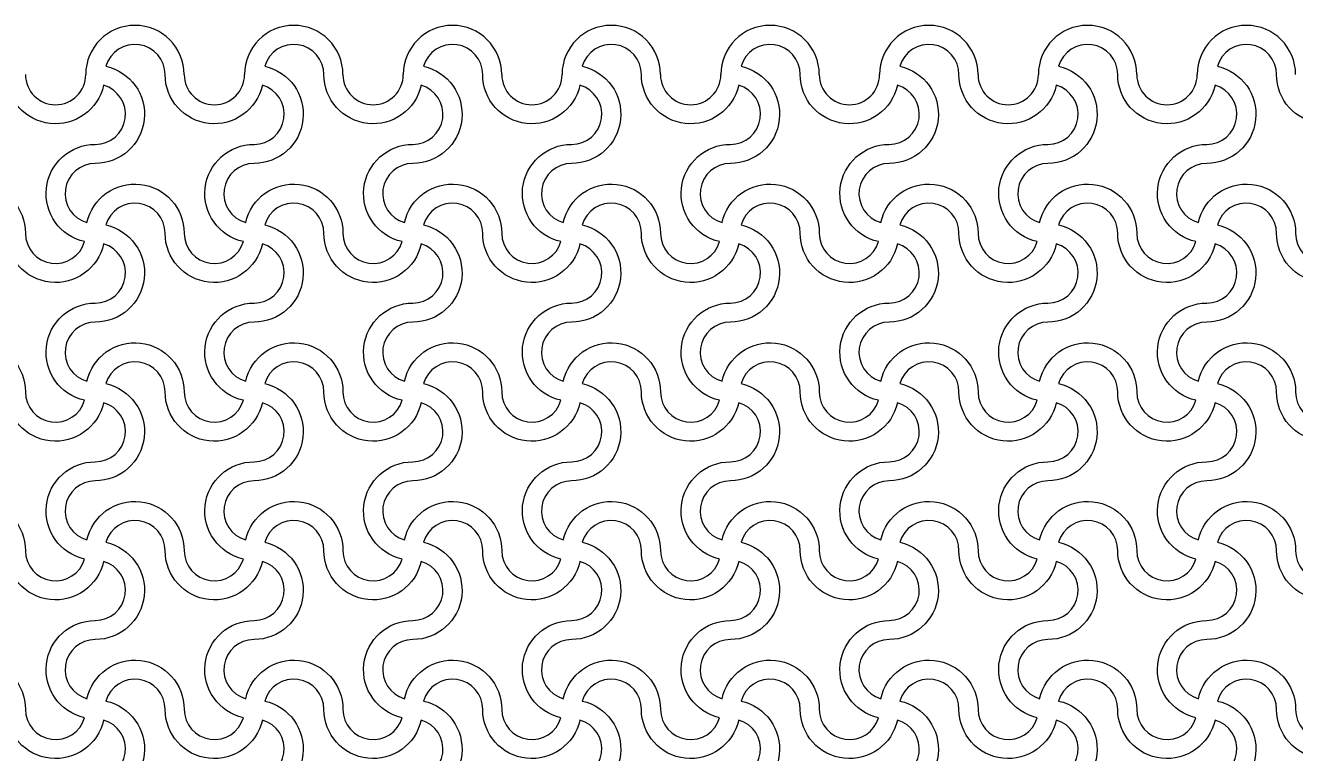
# Model space of a CAD drawing. Header units: millimetres. Extents: x 24 to 345, y 12 to 201.
# Drawn here: x 267.333 to 270.533, y 122.968 to 124.804 of the extents above; entities that cross this region are included whole.
import ezdxf

# ---------------------------------------------------------------- set-up
doc = ezdxf.new("R2010")
doc.units = ezdxf.units.MM
doc.header["$MEASUREMENT"] = 0
doc.layers.add('5th metal (rf+ground)', color=240, linetype='Continuous')

msp = doc.modelspace()

# ---------------------------------------------------------------- linework, layer by layer
at = {"layer": '5th metal (rf+ground)'}
for points in [[(267.52956, 124.65285, -0.8959788), (267.28453, 124.67982, 0.8687853), (267.1355, 124.70085, -0.8959788), (267.10853, 124.45582, 0.8687853), (267.0875, 124.30679, -0.8959788), (267.33253, 124.27982, 0.8687853), (267.48156, 124.25879, -0.8959788), (267.50853, 124.50382, 0.8687853)], [(267.52956, 124.65285, -0.8959788), (267.28453, 124.67982, 0.8687853), (267.1355, 124.70085, -0.8959788), (267.10853, 124.45582, 0.8687853), (267.0875, 124.30679, -0.8959788), (267.33253, 124.27982, 0.8687853), (267.48156, 124.25879, -0.8959788), (267.50853, 124.50382, 0.8687853)], [(267.52956, 124.65285, -0.8959788), (267.28453, 124.67982, 0.8687853), (267.1355, 124.70085, -0.8959788), (267.10853, 124.45582, 0.8687853), (267.0875, 124.30679, -0.8959788), (267.33253, 124.27982, 0.8687853), (267.48156, 124.25879, -0.8959788), (267.50853, 124.50382, 0.8687853)], [(267.52956, 124.65285, -0.8959788), (267.28453, 124.67982, 0.8687853), (267.1355, 124.70085, -0.8959788), (267.10853, 124.45582, 0.8687853), (267.0875, 124.30679, -0.8959788), (267.33253, 124.27982, 0.8687853), (267.48156, 124.25879, -0.8959788), (267.50853, 124.50382, 0.8687853)], [(267.92956, 124.65285, -0.8959788), (267.68453, 124.67982, 0.8687853), (267.5355, 124.70085, -0.8959788), (267.50853, 124.45582, 0.8687853), (267.4875, 124.30679, -0.8959788), (267.73253, 124.27982, 0.8687853), (267.88156, 124.25879, -0.8959788), (267.90853, 124.50382, 0.8687853)], [(267.92956, 124.65285, -0.8959788), (267.68453, 124.67982, 0.8687853), (267.5355, 124.70085, -0.8959788), (267.50853, 124.45582, 0.8687853), (267.4875, 124.30679, -0.8959788), (267.73253, 124.27982, 0.8687853), (267.88156, 124.25879, -0.8959788), (267.90853, 124.50382, 0.8687853)], [(267.92956, 124.65285, -0.8959788), (267.68453, 124.67982, 0.8687853), (267.5355, 124.70085, -0.8959788), (267.50853, 124.45582, 0.8687853), (267.4875, 124.30679, -0.8959788), (267.73253, 124.27982, 0.8687853), (267.88156, 124.25879, -0.8959788), (267.90853, 124.50382, 0.8687853)], [(267.92956, 124.65285, -0.8959788), (267.68453, 124.67982, 0.8687853), (267.5355, 124.70085, -0.8959788), (267.50853, 124.45582, 0.8687853), (267.4875, 124.30679, -0.8959788), (267.73253, 124.27982, 0.8687853), (267.88156, 124.25879, -0.8959788), (267.90853, 124.50382, 0.8687853)], [(268.32956, 124.65285, -0.8959788), (268.08453, 124.67982, 0.8687853), (267.9355, 124.70085, -0.8959788), (267.90853, 124.45582, 0.8687853), (267.8875, 124.30679, -0.8959788), (268.13253, 124.27982, 0.8687853), (268.28156, 124.25879, -0.8959788), (268.30853, 124.50382, 0.8687853)], [(268.32956, 124.65285, -0.8959788), (268.08453, 124.67982, 0.8687853), (267.9355, 124.70085, -0.8959788), (267.90853, 124.45582, 0.8687853), (267.8875, 124.30679, -0.8959788), (268.13253, 124.27982, 0.8687853), (268.28156, 124.25879, -0.8959788), (268.30853, 124.50382, 0.8687853)], [(268.32956, 124.65285, -0.8959788), (268.08453, 124.67982, 0.8687853), (267.9355, 124.70085, -0.8959788), (267.90853, 124.45582, 0.8687853), (267.8875, 124.30679, -0.8959788), (268.13253, 124.27982, 0.8687853), (268.28156, 124.25879, -0.8959788), (268.30853, 124.50382, 0.8687853)], [(268.32956, 124.65285, -0.8959788), (268.08453, 124.67982, 0.8687853), (267.9355, 124.70085, -0.8959788), (267.90853, 124.45582, 0.8687853), (267.8875, 124.30679, -0.8959788), (268.13253, 124.27982, 0.8687853), (268.28156, 124.25879, -0.8959788), (268.30853, 124.50382, 0.8687853)], [(268.72956, 124.65285, -0.8959788), (268.48453, 124.67982, 0.8687853), (268.3355, 124.70085, -0.8959788), (268.30853, 124.45582, 0.8687853), (268.2875, 124.30679, -0.8959788), (268.53253, 124.27982, 0.8687853), (268.68156, 124.25879, -0.8959788), (268.70853, 124.50382, 0.8687853)], [(268.72956, 124.65285, -0.8959788), (268.48453, 124.67982, 0.8687853), (268.3355, 124.70085, -0.8959788), (268.30853, 124.45582, 0.8687853), (268.2875, 124.30679, -0.8959788), (268.53253, 124.27982, 0.8687853), (268.68156, 124.25879, -0.8959788), (268.70853, 124.50382, 0.8687853)], [(268.72956, 124.65285, -0.8959788), (268.48453, 124.67982, 0.8687853), (268.3355, 124.70085, -0.8959788), (268.30853, 124.45582, 0.8687853), (268.2875, 124.30679, -0.8959788), (268.53253, 124.27982, 0.8687853), (268.68156, 124.25879, -0.8959788), (268.70853, 124.50382, 0.8687853)], [(268.72956, 124.65285, -0.8959788), (268.48453, 124.67982, 0.8687853), (268.3355, 124.70085, -0.8959788), (268.30853, 124.45582, 0.8687853), (268.2875, 124.30679, -0.8959788), (268.53253, 124.27982, 0.8687853), (268.68156, 124.25879, -0.8959788), (268.70853, 124.50382, 0.8687853)], [(269.12956, 124.65285, -0.8959788), (268.88453, 124.67982, 0.8687853), (268.7355, 124.70085, -0.8959788), (268.70853, 124.45582, 0.8687853), (268.6875, 124.30679, -0.8959788), (268.93253, 124.27982, 0.8687853), (269.08156, 124.25879, -0.8959788), (269.10853, 124.50382, 0.8687853)], [(269.12956, 124.65285, -0.8959788), (268.88453, 124.67982, 0.8687853), (268.7355, 124.70085, -0.8959788), (268.70853, 124.45582, 0.8687853), (268.6875, 124.30679, -0.8959788), (268.93253, 124.27982, 0.8687853), (269.08156, 124.25879, -0.8959788), (269.10853, 124.50382, 0.8687853)], [(269.12956, 124.65285, -0.8959788), (268.88453, 124.67982, 0.8687853), (268.7355, 124.70085, -0.8959788), (268.70853, 124.45582, 0.8687853), (268.6875, 124.30679, -0.8959788), (268.93253, 124.27982, 0.8687853), (269.08156, 124.25879, -0.8959788), (269.10853, 124.50382, 0.8687853)], [(269.12956, 124.65285, -0.8959788), (268.88453, 124.67982, 0.8687853), (268.7355, 124.70085, -0.8959788), (268.70853, 124.45582, 0.8687853), (268.6875, 124.30679, -0.8959788), (268.93253, 124.27982, 0.8687853), (269.08156, 124.25879, -0.8959788), (269.10853, 124.50382, 0.8687853)], [(269.52956, 124.65285, -0.8959788), (269.28453, 124.67982, 0.8687853), (269.1355, 124.70085, -0.8959788), (269.10853, 124.45582, 0.8687853), (269.0875, 124.30679, -0.8959788), (269.33253, 124.27982, 0.8687853), (269.48156, 124.25879, -0.8959788), (269.50853, 124.50382, 0.8687853)], [(269.52956, 124.65285, -0.8959788), (269.28453, 124.67982, 0.8687853), (269.1355, 124.70085, -0.8959788), (269.10853, 124.45582, 0.8687853), (269.0875, 124.30679, -0.8959788), (269.33253, 124.27982, 0.8687853), (269.48156, 124.25879, -0.8959788), (269.50853, 124.50382, 0.8687853)], [(269.52956, 124.65285, -0.8959788), (269.28453, 124.67982, 0.8687853), (269.1355, 124.70085, -0.8959788), (269.10853, 124.45582, 0.8687853), (269.0875, 124.30679, -0.8959788), (269.33253, 124.27982, 0.8687853), (269.48156, 124.25879, -0.8959788), (269.50853, 124.50382, 0.8687853)], [(269.52956, 124.65285, -0.8959788), (269.28453, 124.67982, 0.8687853), (269.1355, 124.70085, -0.8959788), (269.10853, 124.45582, 0.8687853), (269.0875, 124.30679, -0.8959788), (269.33253, 124.27982, 0.8687853), (269.48156, 124.25879, -0.8959788), (269.50853, 124.50382, 0.8687853)], [(269.92956, 124.65285, -0.8959788), (269.68453, 124.67982, 0.8687853), (269.5355, 124.70085, -0.8959788), (269.50853, 124.45582, 0.8687853), (269.4875, 124.30679, -0.8959788), (269.73253, 124.27982, 0.8687853), (269.88156, 124.25879, -0.8959788), (269.90853, 124.50382, 0.8687853)], [(269.92956, 124.65285, -0.8959788), (269.68453, 124.67982, 0.8687853), (269.5355, 124.70085, -0.8959788), (269.50853, 124.45582, 0.8687853), (269.4875, 124.30679, -0.8959788), (269.73253, 124.27982, 0.8687853), (269.88156, 124.25879, -0.8959788), (269.90853, 124.50382, 0.8687853)], [(269.92956, 124.65285, -0.8959788), (269.68453, 124.67982, 0.8687853), (269.5355, 124.70085, -0.8959788), (269.50853, 124.45582, 0.8687853), (269.4875, 124.30679, -0.8959788), (269.73253, 124.27982, 0.8687853), (269.88156, 124.25879, -0.8959788), (269.90853, 124.50382, 0.8687853)], [(269.92956, 124.65285, -0.8959788), (269.68453, 124.67982, 0.8687853), (269.5355, 124.70085, -0.8959788), (269.50853, 124.45582, 0.8687853), (269.4875, 124.30679, -0.8959788), (269.73253, 124.27982, 0.8687853), (269.88156, 124.25879, -0.8959788), (269.90853, 124.50382, 0.8687853)], [(270.32956, 124.65285, -0.8959788), (270.08453, 124.67982, 0.8687853), (269.9355, 124.70085, -0.8959788), (269.90853, 124.45582, 0.8687853), (269.8875, 124.30679, -0.8959788), (270.13253, 124.27982, 0.8687853), (270.28156, 124.25879, -0.8959788), (270.30853, 124.50382, 0.8687853)], [(270.32956, 124.65285, -0.8959788), (270.08453, 124.67982, 0.8687853), (269.9355, 124.70085, -0.8959788), (269.90853, 124.45582, 0.8687853), (269.8875, 124.30679, -0.8959788), (270.13253, 124.27982, 0.8687853), (270.28156, 124.25879, -0.8959788), (270.30853, 124.50382, 0.8687853)], [(270.32956, 124.65285, -0.8959788), (270.08453, 124.67982, 0.8687853), (269.9355, 124.70085, -0.8959788), (269.90853, 124.45582, 0.8687853), (269.8875, 124.30679, -0.8959788), (270.13253, 124.27982, 0.8687853), (270.28156, 124.25879, -0.8959788), (270.30853, 124.50382, 0.8687853)], [(270.32956, 124.65285, -0.8959788), (270.08453, 124.67982, 0.8687853), (269.9355, 124.70085, -0.8959788), (269.90853, 124.45582, 0.8687853), (269.8875, 124.30679, -0.8959788), (270.13253, 124.27982, 0.8687853), (270.28156, 124.25879, -0.8959788), (270.30853, 124.50382, 0.8687853)], [(270.72956, 124.65285, -0.8959788), (270.48453, 124.67982, 0.8687853), (270.3355, 124.70085, -0.8959788), (270.30853, 124.45582, 0.8687853), (270.2875, 124.30679, -0.8959788), (270.53253, 124.27982, 0.8687853), (270.68156, 124.25879, -0.8959788), (270.70853, 124.50382, 0.8687853)], [(270.72956, 124.65285, -0.8959788), (270.48453, 124.67982, 0.8687853), (270.3355, 124.70085, -0.8959788), (270.30853, 124.45582, 0.8687853), (270.2875, 124.30679, -0.8959788), (270.53253, 124.27982, 0.8687853), (270.68156, 124.25879, -0.8959788), (270.70853, 124.50382, 0.8687853)], [(270.72956, 124.65285, -0.8959788), (270.48453, 124.67982, 0.8687853), (270.3355, 124.70085, -0.8959788), (270.30853, 124.45582, 0.8687853), (270.2875, 124.30679, -0.8959788), (270.53253, 124.27982, 0.8687853), (270.68156, 124.25879, -0.8959788), (270.70853, 124.50382, 0.8687853)], [(270.72956, 124.65285, -0.8959788), (270.48453, 124.67982, 0.8687853), (270.3355, 124.70085, -0.8959788), (270.30853, 124.45582, 0.8687853), (270.2875, 124.30679, -0.8959788), (270.53253, 124.27982, 0.8687853), (270.68156, 124.25879, -0.8959788), (270.70853, 124.50382, 0.8687853)], [(267.52956, 124.25285, -0.8959788), (267.28453, 124.27982, 0.8687853), (267.1355, 124.30085, -0.8959788), (267.10853, 124.05582, 0.8687853), (267.0875, 123.90679, -0.8959788), (267.33253, 123.87982, 0.8687853), (267.48156, 123.85879, -0.8959788), (267.50853, 124.10382, 0.8687853)], [(267.52956, 124.25285, -0.8959788), (267.28453, 124.27982, 0.8687853), (267.1355, 124.30085, -0.8959788), (267.10853, 124.05582, 0.8687853), (267.0875, 123.90679, -0.8959788), (267.33253, 123.87982, 0.8687853), (267.48156, 123.85879, -0.8959788), (267.50853, 124.10382, 0.8687853)], [(267.52956, 124.25285, -0.8959788), (267.28453, 124.27982, 0.8687853), (267.1355, 124.30085, -0.8959788), (267.10853, 124.05582, 0.8687853), (267.0875, 123.90679, -0.8959788), (267.33253, 123.87982, 0.8687853), (267.48156, 123.85879, -0.8959788), (267.50853, 124.10382, 0.8687853)], [(267.52956, 124.25285, -0.8959788), (267.28453, 124.27982, 0.8687853), (267.1355, 124.30085, -0.8959788), (267.10853, 124.05582, 0.8687853), (267.0875, 123.90679, -0.8959788), (267.33253, 123.87982, 0.8687853), (267.48156, 123.85879, -0.8959788), (267.50853, 124.10382, 0.8687853)], [(267.92956, 124.25285, -0.8959788), (267.68453, 124.27982, 0.8687853), (267.5355, 124.30085, -0.8959788), (267.50853, 124.05582, 0.8687853), (267.4875, 123.90679, -0.8959788), (267.73253, 123.87982, 0.8687853), (267.88156, 123.85879, -0.8959788), (267.90853, 124.10382, 0.8687853)], [(267.92956, 124.25285, -0.8959788), (267.68453, 124.27982, 0.8687853), (267.5355, 124.30085, -0.8959788), (267.50853, 124.05582, 0.8687853), (267.4875, 123.90679, -0.8959788), (267.73253, 123.87982, 0.8687853), (267.88156, 123.85879, -0.8959788), (267.90853, 124.10382, 0.8687853)], [(267.92956, 124.25285, -0.8959788), (267.68453, 124.27982, 0.8687853), (267.5355, 124.30085, -0.8959788), (267.50853, 124.05582, 0.8687853), (267.4875, 123.90679, -0.8959788), (267.73253, 123.87982, 0.8687853), (267.88156, 123.85879, -0.8959788), (267.90853, 124.10382, 0.8687853)], [(267.92956, 124.25285, -0.8959788), (267.68453, 124.27982, 0.8687853), (267.5355, 124.30085, -0.8959788), (267.50853, 124.05582, 0.8687853), (267.4875, 123.90679, -0.8959788), (267.73253, 123.87982, 0.8687853), (267.88156, 123.85879, -0.8959788), (267.90853, 124.10382, 0.8687853)], [(268.32956, 124.25285, -0.8959788), (268.08453, 124.27982, 0.8687853), (267.9355, 124.30085, -0.8959788), (267.90853, 124.05582, 0.8687853), (267.8875, 123.90679, -0.8959788), (268.13253, 123.87982, 0.8687853), (268.28156, 123.85879, -0.8959788), (268.30853, 124.10382, 0.8687853)], [(268.32956, 124.25285, -0.8959788), (268.08453, 124.27982, 0.8687853), (267.9355, 124.30085, -0.8959788), (267.90853, 124.05582, 0.8687853), (267.8875, 123.90679, -0.8959788), (268.13253, 123.87982, 0.8687853), (268.28156, 123.85879, -0.8959788), (268.30853, 124.10382, 0.8687853)], [(268.32956, 124.25285, -0.8959788), (268.08453, 124.27982, 0.8687853), (267.9355, 124.30085, -0.8959788), (267.90853, 124.05582, 0.8687853), (267.8875, 123.90679, -0.8959788), (268.13253, 123.87982, 0.8687853), (268.28156, 123.85879, -0.8959788), (268.30853, 124.10382, 0.8687853)], [(268.32956, 124.25285, -0.8959788), (268.08453, 124.27982, 0.8687853), (267.9355, 124.30085, -0.8959788), (267.90853, 124.05582, 0.8687853), (267.8875, 123.90679, -0.8959788), (268.13253, 123.87982, 0.8687853), (268.28156, 123.85879, -0.8959788), (268.30853, 124.10382, 0.8687853)], [(268.72956, 124.25285, -0.8959788), (268.48453, 124.27982, 0.8687853), (268.3355, 124.30085, -0.8959788), (268.30853, 124.05582, 0.8687853), (268.2875, 123.90679, -0.8959788), (268.53253, 123.87982, 0.8687853), (268.68156, 123.85879, -0.8959788), (268.70853, 124.10382, 0.8687853)], [(268.72956, 124.25285, -0.8959788), (268.48453, 124.27982, 0.8687853), (268.3355, 124.30085, -0.8959788), (268.30853, 124.05582, 0.8687853), (268.2875, 123.90679, -0.8959788), (268.53253, 123.87982, 0.8687853), (268.68156, 123.85879, -0.8959788), (268.70853, 124.10382, 0.8687853)], [(268.72956, 124.25285, -0.8959788), (268.48453, 124.27982, 0.8687853), (268.3355, 124.30085, -0.8959788), (268.30853, 124.05582, 0.8687853), (268.2875, 123.90679, -0.8959788), (268.53253, 123.87982, 0.8687853), (268.68156, 123.85879, -0.8959788), (268.70853, 124.10382, 0.8687853)], [(268.72956, 124.25285, -0.8959788), (268.48453, 124.27982, 0.8687853), (268.3355, 124.30085, -0.8959788), (268.30853, 124.05582, 0.8687853), (268.2875, 123.90679, -0.8959788), (268.53253, 123.87982, 0.8687853), (268.68156, 123.85879, -0.8959788), (268.70853, 124.10382, 0.8687853)], [(269.12956, 124.25285, -0.8959788), (268.88453, 124.27982, 0.8687853), (268.7355, 124.30085, -0.8959788), (268.70853, 124.05582, 0.8687853), (268.6875, 123.90679, -0.8959788), (268.93253, 123.87982, 0.8687853), (269.08156, 123.85879, -0.8959788), (269.10853, 124.10382, 0.8687853)], [(269.12956, 124.25285, -0.8959788), (268.88453, 124.27982, 0.8687853), (268.7355, 124.30085, -0.8959788), (268.70853, 124.05582, 0.8687853), (268.6875, 123.90679, -0.8959788), (268.93253, 123.87982, 0.8687853), (269.08156, 123.85879, -0.8959788), (269.10853, 124.10382, 0.8687853)], [(269.12956, 124.25285, -0.8959788), (268.88453, 124.27982, 0.8687853), (268.7355, 124.30085, -0.8959788), (268.70853, 124.05582, 0.8687853), (268.6875, 123.90679, -0.8959788), (268.93253, 123.87982, 0.8687853), (269.08156, 123.85879, -0.8959788), (269.10853, 124.10382, 0.8687853)], [(269.12956, 124.25285, -0.8959788), (268.88453, 124.27982, 0.8687853), (268.7355, 124.30085, -0.8959788), (268.70853, 124.05582, 0.8687853), (268.6875, 123.90679, -0.8959788), (268.93253, 123.87982, 0.8687853), (269.08156, 123.85879, -0.8959788), (269.10853, 124.10382, 0.8687853)], [(269.52956, 124.25285, -0.8959788), (269.28453, 124.27982, 0.8687853), (269.1355, 124.30085, -0.8959788), (269.10853, 124.05582, 0.8687853), (269.0875, 123.90679, -0.8959788), (269.33253, 123.87982, 0.8687853), (269.48156, 123.85879, -0.8959788), (269.50853, 124.10382, 0.8687853)], [(269.52956, 124.25285, -0.8959788), (269.28453, 124.27982, 0.8687853), (269.1355, 124.30085, -0.8959788), (269.10853, 124.05582, 0.8687853), (269.0875, 123.90679, -0.8959788), (269.33253, 123.87982, 0.8687853), (269.48156, 123.85879, -0.8959788), (269.50853, 124.10382, 0.8687853)], [(269.52956, 124.25285, -0.8959788), (269.28453, 124.27982, 0.8687853), (269.1355, 124.30085, -0.8959788), (269.10853, 124.05582, 0.8687853), (269.0875, 123.90679, -0.8959788), (269.33253, 123.87982, 0.8687853), (269.48156, 123.85879, -0.8959788), (269.50853, 124.10382, 0.8687853)], [(269.52956, 124.25285, -0.8959788), (269.28453, 124.27982, 0.8687853), (269.1355, 124.30085, -0.8959788), (269.10853, 124.05582, 0.8687853), (269.0875, 123.90679, -0.8959788), (269.33253, 123.87982, 0.8687853), (269.48156, 123.85879, -0.8959788), (269.50853, 124.10382, 0.8687853)], [(269.92956, 124.25285, -0.8959788), (269.68453, 124.27982, 0.8687853), (269.5355, 124.30085, -0.8959788), (269.50853, 124.05582, 0.8687853), (269.4875, 123.90679, -0.8959788), (269.73253, 123.87982, 0.8687853), (269.88156, 123.85879, -0.8959788), (269.90853, 124.10382, 0.8687853)], [(269.92956, 124.25285, -0.8959788), (269.68453, 124.27982, 0.8687853), (269.5355, 124.30085, -0.8959788), (269.50853, 124.05582, 0.8687853), (269.4875, 123.90679, -0.8959788), (269.73253, 123.87982, 0.8687853), (269.88156, 123.85879, -0.8959788), (269.90853, 124.10382, 0.8687853)], [(269.92956, 124.25285, -0.8959788), (269.68453, 124.27982, 0.8687853), (269.5355, 124.30085, -0.8959788), (269.50853, 124.05582, 0.8687853), (269.4875, 123.90679, -0.8959788), (269.73253, 123.87982, 0.8687853), (269.88156, 123.85879, -0.8959788), (269.90853, 124.10382, 0.8687853)], [(269.92956, 124.25285, -0.8959788), (269.68453, 124.27982, 0.8687853), (269.5355, 124.30085, -0.8959788), (269.50853, 124.05582, 0.8687853), (269.4875, 123.90679, -0.8959788), (269.73253, 123.87982, 0.8687853), (269.88156, 123.85879, -0.8959788), (269.90853, 124.10382, 0.8687853)], [(270.32956, 124.25285, -0.8959788), (270.08453, 124.27982, 0.8687853), (269.9355, 124.30085, -0.8959788), (269.90853, 124.05582, 0.8687853), (269.8875, 123.90679, -0.8959788), (270.13253, 123.87982, 0.8687853), (270.28156, 123.85879, -0.8959788), (270.30853, 124.10382, 0.8687853)], [(270.32956, 124.25285, -0.8959788), (270.08453, 124.27982, 0.8687853), (269.9355, 124.30085, -0.8959788), (269.90853, 124.05582, 0.8687853), (269.8875, 123.90679, -0.8959788), (270.13253, 123.87982, 0.8687853), (270.28156, 123.85879, -0.8959788), (270.30853, 124.10382, 0.8687853)], [(270.32956, 124.25285, -0.8959788), (270.08453, 124.27982, 0.8687853), (269.9355, 124.30085, -0.8959788), (269.90853, 124.05582, 0.8687853), (269.8875, 123.90679, -0.8959788), (270.13253, 123.87982, 0.8687853), (270.28156, 123.85879, -0.8959788), (270.30853, 124.10382, 0.8687853)], [(270.32956, 124.25285, -0.8959788), (270.08453, 124.27982, 0.8687853), (269.9355, 124.30085, -0.8959788), (269.90853, 124.05582, 0.8687853), (269.8875, 123.90679, -0.8959788), (270.13253, 123.87982, 0.8687853), (270.28156, 123.85879, -0.8959788), (270.30853, 124.10382, 0.8687853)], [(270.72956, 124.25285, -0.8959788), (270.48453, 124.27982, 0.8687853), (270.3355, 124.30085, -0.8959788), (270.30853, 124.05582, 0.8687853), (270.2875, 123.90679, -0.8959788), (270.53253, 123.87982, 0.8687853), (270.68156, 123.85879, -0.8959788), (270.70853, 124.10382, 0.8687853)], [(270.72956, 124.25285, -0.8959788), (270.48453, 124.27982, 0.8687853), (270.3355, 124.30085, -0.8959788), (270.30853, 124.05582, 0.8687853), (270.2875, 123.90679, -0.8959788), (270.53253, 123.87982, 0.8687853), (270.68156, 123.85879, -0.8959788), (270.70853, 124.10382, 0.8687853)], [(270.72956, 124.25285, -0.8959788), (270.48453, 124.27982, 0.8687853), (270.3355, 124.30085, -0.8959788), (270.30853, 124.05582, 0.8687853), (270.2875, 123.90679, -0.8959788), (270.53253, 123.87982, 0.8687853), (270.68156, 123.85879, -0.8959788), (270.70853, 124.10382, 0.8687853)], [(270.72956, 124.25285, -0.8959788), (270.48453, 124.27982, 0.8687853), (270.3355, 124.30085, -0.8959788), (270.30853, 124.05582, 0.8687853), (270.2875, 123.90679, -0.8959788), (270.53253, 123.87982, 0.8687853), (270.68156, 123.85879, -0.8959788), (270.70853, 124.10382, 0.8687853)], [(267.52956, 123.85285, -0.8959788), (267.28453, 123.87982, 0.8687853), (267.1355, 123.90085, -0.8959788), (267.10853, 123.65582, 0.8687853), (267.0875, 123.50679, -0.8959788), (267.33253, 123.47982, 0.8687853), (267.48156, 123.45879, -0.8959788), (267.50853, 123.70382, 0.8687853)], [(267.52956, 123.85285, -0.8959788), (267.28453, 123.87982, 0.8687853), (267.1355, 123.90085, -0.8959788), (267.10853, 123.65582, 0.8687853), (267.0875, 123.50679, -0.8959788), (267.33253, 123.47982, 0.8687853), (267.48156, 123.45879, -0.8959788), (267.50853, 123.70382, 0.8687853)], [(267.52956, 123.85285, -0.8959788), (267.28453, 123.87982, 0.8687853), (267.1355, 123.90085, -0.8959788), (267.10853, 123.65582, 0.8687853), (267.0875, 123.50679, -0.8959788), (267.33253, 123.47982, 0.8687853), (267.48156, 123.45879, -0.8959788), (267.50853, 123.70382, 0.8687853)], [(267.52956, 123.85285, -0.8959788), (267.28453, 123.87982, 0.8687853), (267.1355, 123.90085, -0.8959788), (267.10853, 123.65582, 0.8687853), (267.0875, 123.50679, -0.8959788), (267.33253, 123.47982, 0.8687853), (267.48156, 123.45879, -0.8959788), (267.50853, 123.70382, 0.8687853)], [(267.92956, 123.85285, -0.8959788), (267.68453, 123.87982, 0.8687853), (267.5355, 123.90085, -0.8959788), (267.50853, 123.65582, 0.8687853), (267.4875, 123.50679, -0.8959788), (267.73253, 123.47982, 0.8687853), (267.88156, 123.45879, -0.8959788), (267.90853, 123.70382, 0.8687853)], [(267.92956, 123.85285, -0.8959788), (267.68453, 123.87982, 0.8687853), (267.5355, 123.90085, -0.8959788), (267.50853, 123.65582, 0.8687853), (267.4875, 123.50679, -0.8959788), (267.73253, 123.47982, 0.8687853), (267.88156, 123.45879, -0.8959788), (267.90853, 123.70382, 0.8687853)], [(267.92956, 123.85285, -0.8959788), (267.68453, 123.87982, 0.8687853), (267.5355, 123.90085, -0.8959788), (267.50853, 123.65582, 0.8687853), (267.4875, 123.50679, -0.8959788), (267.73253, 123.47982, 0.8687853), (267.88156, 123.45879, -0.8959788), (267.90853, 123.70382, 0.8687853)], [(267.92956, 123.85285, -0.8959788), (267.68453, 123.87982, 0.8687853), (267.5355, 123.90085, -0.8959788), (267.50853, 123.65582, 0.8687853), (267.4875, 123.50679, -0.8959788), (267.73253, 123.47982, 0.8687853), (267.88156, 123.45879, -0.8959788), (267.90853, 123.70382, 0.8687853)], [(268.32956, 123.85285, -0.8959788), (268.08453, 123.87982, 0.8687853), (267.9355, 123.90085, -0.8959788), (267.90853, 123.65582, 0.8687853), (267.8875, 123.50679, -0.8959788), (268.13253, 123.47982, 0.8687853), (268.28156, 123.45879, -0.8959788), (268.30853, 123.70382, 0.8687853)], [(268.32956, 123.85285, -0.8959788), (268.08453, 123.87982, 0.8687853), (267.9355, 123.90085, -0.8959788), (267.90853, 123.65582, 0.8687853), (267.8875, 123.50679, -0.8959788), (268.13253, 123.47982, 0.8687853), (268.28156, 123.45879, -0.8959788), (268.30853, 123.70382, 0.8687853)], [(268.32956, 123.85285, -0.8959788), (268.08453, 123.87982, 0.8687853), (267.9355, 123.90085, -0.8959788), (267.90853, 123.65582, 0.8687853), (267.8875, 123.50679, -0.8959788), (268.13253, 123.47982, 0.8687853), (268.28156, 123.45879, -0.8959788), (268.30853, 123.70382, 0.8687853)], [(268.32956, 123.85285, -0.8959788), (268.08453, 123.87982, 0.8687853), (267.9355, 123.90085, -0.8959788), (267.90853, 123.65582, 0.8687853), (267.8875, 123.50679, -0.8959788), (268.13253, 123.47982, 0.8687853), (268.28156, 123.45879, -0.8959788), (268.30853, 123.70382, 0.8687853)], [(268.72956, 123.85285, -0.8959788), (268.48453, 123.87982, 0.8687853), (268.3355, 123.90085, -0.8959788), (268.30853, 123.65582, 0.8687853), (268.2875, 123.50679, -0.8959788), (268.53253, 123.47982, 0.8687853), (268.68156, 123.45879, -0.8959788), (268.70853, 123.70382, 0.8687853)], [(268.72956, 123.85285, -0.8959788), (268.48453, 123.87982, 0.8687853), (268.3355, 123.90085, -0.8959788), (268.30853, 123.65582, 0.8687853), (268.2875, 123.50679, -0.8959788), (268.53253, 123.47982, 0.8687853), (268.68156, 123.45879, -0.8959788), (268.70853, 123.70382, 0.8687853)], [(268.72956, 123.85285, -0.8959788), (268.48453, 123.87982, 0.8687853), (268.3355, 123.90085, -0.8959788), (268.30853, 123.65582, 0.8687853), (268.2875, 123.50679, -0.8959788), (268.53253, 123.47982, 0.8687853), (268.68156, 123.45879, -0.8959788), (268.70853, 123.70382, 0.8687853)], [(268.72956, 123.85285, -0.8959788), (268.48453, 123.87982, 0.8687853), (268.3355, 123.90085, -0.8959788), (268.30853, 123.65582, 0.8687853), (268.2875, 123.50679, -0.8959788), (268.53253, 123.47982, 0.8687853), (268.68156, 123.45879, -0.8959788), (268.70853, 123.70382, 0.8687853)], [(269.12956, 123.85285, -0.8959788), (268.88453, 123.87982, 0.8687853), (268.7355, 123.90085, -0.8959788), (268.70853, 123.65582, 0.8687853), (268.6875, 123.50679, -0.8959788), (268.93253, 123.47982, 0.8687853), (269.08156, 123.45879, -0.8959788), (269.10853, 123.70382, 0.8687853)], [(269.12956, 123.85285, -0.8959788), (268.88453, 123.87982, 0.8687853), (268.7355, 123.90085, -0.8959788), (268.70853, 123.65582, 0.8687853), (268.6875, 123.50679, -0.8959788), (268.93253, 123.47982, 0.8687853), (269.08156, 123.45879, -0.8959788), (269.10853, 123.70382, 0.8687853)], [(269.12956, 123.85285, -0.8959788), (268.88453, 123.87982, 0.8687853), (268.7355, 123.90085, -0.8959788), (268.70853, 123.65582, 0.8687853), (268.6875, 123.50679, -0.8959788), (268.93253, 123.47982, 0.8687853), (269.08156, 123.45879, -0.8959788), (269.10853, 123.70382, 0.8687853)], [(269.12956, 123.85285, -0.8959788), (268.88453, 123.87982, 0.8687853), (268.7355, 123.90085, -0.8959788), (268.70853, 123.65582, 0.8687853), (268.6875, 123.50679, -0.8959788), (268.93253, 123.47982, 0.8687853), (269.08156, 123.45879, -0.8959788), (269.10853, 123.70382, 0.8687853)], [(269.52956, 123.85285, -0.8959788), (269.28453, 123.87982, 0.8687853), (269.1355, 123.90085, -0.8959788), (269.10853, 123.65582, 0.8687853), (269.0875, 123.50679, -0.8959788), (269.33253, 123.47982, 0.8687853), (269.48156, 123.45879, -0.8959788), (269.50853, 123.70382, 0.8687853)], [(269.52956, 123.85285, -0.8959788), (269.28453, 123.87982, 0.8687853), (269.1355, 123.90085, -0.8959788), (269.10853, 123.65582, 0.8687853), (269.0875, 123.50679, -0.8959788), (269.33253, 123.47982, 0.8687853), (269.48156, 123.45879, -0.8959788), (269.50853, 123.70382, 0.8687853)], [(269.52956, 123.85285, -0.8959788), (269.28453, 123.87982, 0.8687853), (269.1355, 123.90085, -0.8959788), (269.10853, 123.65582, 0.8687853), (269.0875, 123.50679, -0.8959788), (269.33253, 123.47982, 0.8687853), (269.48156, 123.45879, -0.8959788), (269.50853, 123.70382, 0.8687853)], [(269.52956, 123.85285, -0.8959788), (269.28453, 123.87982, 0.8687853), (269.1355, 123.90085, -0.8959788), (269.10853, 123.65582, 0.8687853), (269.0875, 123.50679, -0.8959788), (269.33253, 123.47982, 0.8687853), (269.48156, 123.45879, -0.8959788), (269.50853, 123.70382, 0.8687853)], [(269.92956, 123.85285, -0.8959788), (269.68453, 123.87982, 0.8687853), (269.5355, 123.90085, -0.8959788), (269.50853, 123.65582, 0.8687853), (269.4875, 123.50679, -0.8959788), (269.73253, 123.47982, 0.8687853), (269.88156, 123.45879, -0.8959788), (269.90853, 123.70382, 0.8687853)], [(269.92956, 123.85285, -0.8959788), (269.68453, 123.87982, 0.8687853), (269.5355, 123.90085, -0.8959788), (269.50853, 123.65582, 0.8687853), (269.4875, 123.50679, -0.8959788), (269.73253, 123.47982, 0.8687853), (269.88156, 123.45879, -0.8959788), (269.90853, 123.70382, 0.8687853)], [(269.92956, 123.85285, -0.8959788), (269.68453, 123.87982, 0.8687853), (269.5355, 123.90085, -0.8959788), (269.50853, 123.65582, 0.8687853), (269.4875, 123.50679, -0.8959788), (269.73253, 123.47982, 0.8687853), (269.88156, 123.45879, -0.8959788), (269.90853, 123.70382, 0.8687853)], [(269.92956, 123.85285, -0.8959788), (269.68453, 123.87982, 0.8687853), (269.5355, 123.90085, -0.8959788), (269.50853, 123.65582, 0.8687853), (269.4875, 123.50679, -0.8959788), (269.73253, 123.47982, 0.8687853), (269.88156, 123.45879, -0.8959788), (269.90853, 123.70382, 0.8687853)], [(270.32956, 123.85285, -0.8959788), (270.08453, 123.87982, 0.8687853), (269.9355, 123.90085, -0.8959788), (269.90853, 123.65582, 0.8687853), (269.8875, 123.50679, -0.8959788), (270.13253, 123.47982, 0.8687853), (270.28156, 123.45879, -0.8959788), (270.30853, 123.70382, 0.8687853)], [(270.32956, 123.85285, -0.8959788), (270.08453, 123.87982, 0.8687853), (269.9355, 123.90085, -0.8959788), (269.90853, 123.65582, 0.8687853), (269.8875, 123.50679, -0.8959788), (270.13253, 123.47982, 0.8687853), (270.28156, 123.45879, -0.8959788), (270.30853, 123.70382, 0.8687853)], [(270.32956, 123.85285, -0.8959788), (270.08453, 123.87982, 0.8687853), (269.9355, 123.90085, -0.8959788), (269.90853, 123.65582, 0.8687853), (269.8875, 123.50679, -0.8959788), (270.13253, 123.47982, 0.8687853), (270.28156, 123.45879, -0.8959788), (270.30853, 123.70382, 0.8687853)], [(270.32956, 123.85285, -0.8959788), (270.08453, 123.87982, 0.8687853), (269.9355, 123.90085, -0.8959788), (269.90853, 123.65582, 0.8687853), (269.8875, 123.50679, -0.8959788), (270.13253, 123.47982, 0.8687853), (270.28156, 123.45879, -0.8959788), (270.30853, 123.70382, 0.8687853)], [(270.72956, 123.85285, -0.8959788), (270.48453, 123.87982, 0.8687853), (270.3355, 123.90085, -0.8959788), (270.30853, 123.65582, 0.8687853), (270.2875, 123.50679, -0.8959788), (270.53253, 123.47982, 0.8687853), (270.68156, 123.45879, -0.8959788), (270.70853, 123.70382, 0.8687853)], [(270.72956, 123.85285, -0.8959788), (270.48453, 123.87982, 0.8687853), (270.3355, 123.90085, -0.8959788), (270.30853, 123.65582, 0.8687853), (270.2875, 123.50679, -0.8959788), (270.53253, 123.47982, 0.8687853), (270.68156, 123.45879, -0.8959788), (270.70853, 123.70382, 0.8687853)], [(270.72956, 123.85285, -0.8959788), (270.48453, 123.87982, 0.8687853), (270.3355, 123.90085, -0.8959788), (270.30853, 123.65582, 0.8687853), (270.2875, 123.50679, -0.8959788), (270.53253, 123.47982, 0.8687853), (270.68156, 123.45879, -0.8959788), (270.70853, 123.70382, 0.8687853)], [(270.72956, 123.85285, -0.8959788), (270.48453, 123.87982, 0.8687853), (270.3355, 123.90085, -0.8959788), (270.30853, 123.65582, 0.8687853), (270.2875, 123.50679, -0.8959788), (270.53253, 123.47982, 0.8687853), (270.68156, 123.45879, -0.8959788), (270.70853, 123.70382, 0.8687853)], [(267.52956, 123.45285, -0.8959788), (267.28453, 123.47982, 0.8687853), (267.1355, 123.50085, -0.8959788), (267.10853, 123.25582, 0.8687853), (267.0875, 123.10679, -0.8959788), (267.33253, 123.07982, 0.8687853), (267.48156, 123.05879, -0.8959788), (267.50853, 123.30382, 0.8687853)], [(267.52956, 123.45285, -0.8959788), (267.28453, 123.47982, 0.8687853), (267.1355, 123.50085, -0.8959788), (267.10853, 123.25582, 0.8687853), (267.0875, 123.10679, -0.8959788), (267.33253, 123.07982, 0.8687853), (267.48156, 123.05879, -0.8959788), (267.50853, 123.30382, 0.8687853)], [(267.52956, 123.45285, -0.8959788), (267.28453, 123.47982, 0.8687853), (267.1355, 123.50085, -0.8959788), (267.10853, 123.25582, 0.8687853), (267.0875, 123.10679, -0.8959788), (267.33253, 123.07982, 0.8687853), (267.48156, 123.05879, -0.8959788), (267.50853, 123.30382, 0.8687853)], [(267.52956, 123.45285, -0.8959788), (267.28453, 123.47982, 0.8687853), (267.1355, 123.50085, -0.8959788), (267.10853, 123.25582, 0.8687853), (267.0875, 123.10679, -0.8959788), (267.33253, 123.07982, 0.8687853), (267.48156, 123.05879, -0.8959788), (267.50853, 123.30382, 0.8687853)], [(267.92956, 123.45285, -0.8959788), (267.68453, 123.47982, 0.8687853), (267.5355, 123.50085, -0.8959788), (267.50853, 123.25582, 0.8687853), (267.4875, 123.10679, -0.8959788), (267.73253, 123.07982, 0.8687853), (267.88156, 123.05879, -0.8959788), (267.90853, 123.30382, 0.8687853)], [(267.92956, 123.45285, -0.8959788), (267.68453, 123.47982, 0.8687853), (267.5355, 123.50085, -0.8959788), (267.50853, 123.25582, 0.8687853), (267.4875, 123.10679, -0.8959788), (267.73253, 123.07982, 0.8687853), (267.88156, 123.05879, -0.8959788), (267.90853, 123.30382, 0.8687853)], [(267.92956, 123.45285, -0.8959788), (267.68453, 123.47982, 0.8687853), (267.5355, 123.50085, -0.8959788), (267.50853, 123.25582, 0.8687853), (267.4875, 123.10679, -0.8959788), (267.73253, 123.07982, 0.8687853), (267.88156, 123.05879, -0.8959788), (267.90853, 123.30382, 0.8687853)], [(267.92956, 123.45285, -0.8959788), (267.68453, 123.47982, 0.8687853), (267.5355, 123.50085, -0.8959788), (267.50853, 123.25582, 0.8687853), (267.4875, 123.10679, -0.8959788), (267.73253, 123.07982, 0.8687853), (267.88156, 123.05879, -0.8959788), (267.90853, 123.30382, 0.8687853)], [(268.32956, 123.45285, -0.8959788), (268.08453, 123.47982, 0.8687853), (267.9355, 123.50085, -0.8959788), (267.90853, 123.25582, 0.8687853), (267.8875, 123.10679, -0.8959788), (268.13253, 123.07982, 0.8687853), (268.28156, 123.05879, -0.8959788), (268.30853, 123.30382, 0.8687853)], [(268.32956, 123.45285, -0.8959788), (268.08453, 123.47982, 0.8687853), (267.9355, 123.50085, -0.8959788), (267.90853, 123.25582, 0.8687853), (267.8875, 123.10679, -0.8959788), (268.13253, 123.07982, 0.8687853), (268.28156, 123.05879, -0.8959788), (268.30853, 123.30382, 0.8687853)], [(268.32956, 123.45285, -0.8959788), (268.08453, 123.47982, 0.8687853), (267.9355, 123.50085, -0.8959788), (267.90853, 123.25582, 0.8687853), (267.8875, 123.10679, -0.8959788), (268.13253, 123.07982, 0.8687853), (268.28156, 123.05879, -0.8959788), (268.30853, 123.30382, 0.8687853)], [(268.32956, 123.45285, -0.8959788), (268.08453, 123.47982, 0.8687853), (267.9355, 123.50085, -0.8959788), (267.90853, 123.25582, 0.8687853), (267.8875, 123.10679, -0.8959788), (268.13253, 123.07982, 0.8687853), (268.28156, 123.05879, -0.8959788), (268.30853, 123.30382, 0.8687853)], [(268.72956, 123.45285, -0.8959788), (268.48453, 123.47982, 0.8687853), (268.3355, 123.50085, -0.8959788), (268.30853, 123.25582, 0.8687853), (268.2875, 123.10679, -0.8959788), (268.53253, 123.07982, 0.8687853), (268.68156, 123.05879, -0.8959788), (268.70853, 123.30382, 0.8687853)], [(268.72956, 123.45285, -0.8959788), (268.48453, 123.47982, 0.8687853), (268.3355, 123.50085, -0.8959788), (268.30853, 123.25582, 0.8687853), (268.2875, 123.10679, -0.8959788), (268.53253, 123.07982, 0.8687853), (268.68156, 123.05879, -0.8959788), (268.70853, 123.30382, 0.8687853)], [(268.72956, 123.45285, -0.8959788), (268.48453, 123.47982, 0.8687853), (268.3355, 123.50085, -0.8959788), (268.30853, 123.25582, 0.8687853), (268.2875, 123.10679, -0.8959788), (268.53253, 123.07982, 0.8687853), (268.68156, 123.05879, -0.8959788), (268.70853, 123.30382, 0.8687853)], [(268.72956, 123.45285, -0.8959788), (268.48453, 123.47982, 0.8687853), (268.3355, 123.50085, -0.8959788), (268.30853, 123.25582, 0.8687853), (268.2875, 123.10679, -0.8959788), (268.53253, 123.07982, 0.8687853), (268.68156, 123.05879, -0.8959788), (268.70853, 123.30382, 0.8687853)], [(269.12956, 123.45285, -0.8959788), (268.88453, 123.47982, 0.8687853), (268.7355, 123.50085, -0.8959788), (268.70853, 123.25582, 0.8687853), (268.6875, 123.10679, -0.8959788), (268.93253, 123.07982, 0.8687853), (269.08156, 123.05879, -0.8959788), (269.10853, 123.30382, 0.8687853)], [(269.12956, 123.45285, -0.8959788), (268.88453, 123.47982, 0.8687853), (268.7355, 123.50085, -0.8959788), (268.70853, 123.25582, 0.8687853), (268.6875, 123.10679, -0.8959788), (268.93253, 123.07982, 0.8687853), (269.08156, 123.05879, -0.8959788), (269.10853, 123.30382, 0.8687853)], [(269.12956, 123.45285, -0.8959788), (268.88453, 123.47982, 0.8687853), (268.7355, 123.50085, -0.8959788), (268.70853, 123.25582, 0.8687853), (268.6875, 123.10679, -0.8959788), (268.93253, 123.07982, 0.8687853), (269.08156, 123.05879, -0.8959788), (269.10853, 123.30382, 0.8687853)], [(269.12956, 123.45285, -0.8959788), (268.88453, 123.47982, 0.8687853), (268.7355, 123.50085, -0.8959788), (268.70853, 123.25582, 0.8687853), (268.6875, 123.10679, -0.8959788), (268.93253, 123.07982, 0.8687853), (269.08156, 123.05879, -0.8959788), (269.10853, 123.30382, 0.8687853)], [(269.52956, 123.45285, -0.8959788), (269.28453, 123.47982, 0.8687853), (269.1355, 123.50085, -0.8959788), (269.10853, 123.25582, 0.8687853), (269.0875, 123.10679, -0.8959788), (269.33253, 123.07982, 0.8687853), (269.48156, 123.05879, -0.8959788), (269.50853, 123.30382, 0.8687853)], [(269.52956, 123.45285, -0.8959788), (269.28453, 123.47982, 0.8687853), (269.1355, 123.50085, -0.8959788), (269.10853, 123.25582, 0.8687853), (269.0875, 123.10679, -0.8959788), (269.33253, 123.07982, 0.8687853), (269.48156, 123.05879, -0.8959788), (269.50853, 123.30382, 0.8687853)], [(269.52956, 123.45285, -0.8959788), (269.28453, 123.47982, 0.8687853), (269.1355, 123.50085, -0.8959788), (269.10853, 123.25582, 0.8687853), (269.0875, 123.10679, -0.8959788), (269.33253, 123.07982, 0.8687853), (269.48156, 123.05879, -0.8959788), (269.50853, 123.30382, 0.8687853)], [(269.52956, 123.45285, -0.8959788), (269.28453, 123.47982, 0.8687853), (269.1355, 123.50085, -0.8959788), (269.10853, 123.25582, 0.8687853), (269.0875, 123.10679, -0.8959788), (269.33253, 123.07982, 0.8687853), (269.48156, 123.05879, -0.8959788), (269.50853, 123.30382, 0.8687853)], [(269.92956, 123.45285, -0.8959788), (269.68453, 123.47982, 0.8687853), (269.5355, 123.50085, -0.8959788), (269.50853, 123.25582, 0.8687853), (269.4875, 123.10679, -0.8959788), (269.73253, 123.07982, 0.8687853), (269.88156, 123.05879, -0.8959788), (269.90853, 123.30382, 0.8687853)], [(269.92956, 123.45285, -0.8959788), (269.68453, 123.47982, 0.8687853), (269.5355, 123.50085, -0.8959788), (269.50853, 123.25582, 0.8687853), (269.4875, 123.10679, -0.8959788), (269.73253, 123.07982, 0.8687853), (269.88156, 123.05879, -0.8959788), (269.90853, 123.30382, 0.8687853)], [(269.92956, 123.45285, -0.8959788), (269.68453, 123.47982, 0.8687853), (269.5355, 123.50085, -0.8959788), (269.50853, 123.25582, 0.8687853), (269.4875, 123.10679, -0.8959788), (269.73253, 123.07982, 0.8687853), (269.88156, 123.05879, -0.8959788), (269.90853, 123.30382, 0.8687853)], [(269.92956, 123.45285, -0.8959788), (269.68453, 123.47982, 0.8687853), (269.5355, 123.50085, -0.8959788), (269.50853, 123.25582, 0.8687853), (269.4875, 123.10679, -0.8959788), (269.73253, 123.07982, 0.8687853), (269.88156, 123.05879, -0.8959788), (269.90853, 123.30382, 0.8687853)], [(270.32956, 123.45285, -0.8959788), (270.08453, 123.47982, 0.8687853), (269.9355, 123.50085, -0.8959788), (269.90853, 123.25582, 0.8687853), (269.8875, 123.10679, -0.8959788), (270.13253, 123.07982, 0.8687853), (270.28156, 123.05879, -0.8959788), (270.30853, 123.30382, 0.8687853)], [(270.32956, 123.45285, -0.8959788), (270.08453, 123.47982, 0.8687853), (269.9355, 123.50085, -0.8959788), (269.90853, 123.25582, 0.8687853), (269.8875, 123.10679, -0.8959788), (270.13253, 123.07982, 0.8687853), (270.28156, 123.05879, -0.8959788), (270.30853, 123.30382, 0.8687853)], [(270.32956, 123.45285, -0.8959788), (270.08453, 123.47982, 0.8687853), (269.9355, 123.50085, -0.8959788), (269.90853, 123.25582, 0.8687853), (269.8875, 123.10679, -0.8959788), (270.13253, 123.07982, 0.8687853), (270.28156, 123.05879, -0.8959788), (270.30853, 123.30382, 0.8687853)], [(270.32956, 123.45285, -0.8959788), (270.08453, 123.47982, 0.8687853), (269.9355, 123.50085, -0.8959788), (269.90853, 123.25582, 0.8687853), (269.8875, 123.10679, -0.8959788), (270.13253, 123.07982, 0.8687853), (270.28156, 123.05879, -0.8959788), (270.30853, 123.30382, 0.8687853)], [(270.72956, 123.45285, -0.8959788), (270.48453, 123.47982, 0.8687853), (270.3355, 123.50085, -0.8959788), (270.30853, 123.25582, 0.8687853), (270.2875, 123.10679, -0.8959788), (270.53253, 123.07982, 0.8687853), (270.68156, 123.05879, -0.8959788), (270.70853, 123.30382, 0.8687853)], [(270.72956, 123.45285, -0.8959788), (270.48453, 123.47982, 0.8687853), (270.3355, 123.50085, -0.8959788), (270.30853, 123.25582, 0.8687853), (270.2875, 123.10679, -0.8959788), (270.53253, 123.07982, 0.8687853), (270.68156, 123.05879, -0.8959788), (270.70853, 123.30382, 0.8687853)], [(270.72956, 123.45285, -0.8959788), (270.48453, 123.47982, 0.8687853), (270.3355, 123.50085, -0.8959788), (270.30853, 123.25582, 0.8687853), (270.2875, 123.10679, -0.8959788), (270.53253, 123.07982, 0.8687853), (270.68156, 123.05879, -0.8959788), (270.70853, 123.30382, 0.8687853)], [(270.72956, 123.45285, -0.8959788), (270.48453, 123.47982, 0.8687853), (270.3355, 123.50085, -0.8959788), (270.30853, 123.25582, 0.8687853), (270.2875, 123.10679, -0.8959788), (270.53253, 123.07982, 0.8687853), (270.68156, 123.05879, -0.8959788), (270.70853, 123.30382, 0.8687853)], [(267.52956, 123.05285, -0.8959788), (267.28453, 123.07982, 0.8687853), (267.1355, 123.10085, -0.8959788), (267.10853, 122.85582, 0.8687853), (267.0875, 122.70679, -0.8959788), (267.33253, 122.67982, 0.8687853), (267.48156, 122.65879, -0.8959788), (267.50853, 122.90382, 0.8687853)], [(267.52956, 123.05285, -0.8959788), (267.28453, 123.07982, 0.8687853), (267.1355, 123.10085, -0.8959788), (267.10853, 122.85582, 0.8687853), (267.0875, 122.70679, -0.8959788), (267.33253, 122.67982, 0.8687853), (267.48156, 122.65879, -0.8959788), (267.50853, 122.90382, 0.8687853)], [(267.52956, 123.05285, -0.8959788), (267.28453, 123.07982, 0.8687853), (267.1355, 123.10085, -0.8959788), (267.10853, 122.85582, 0.8687853), (267.0875, 122.70679, -0.8959788), (267.33253, 122.67982, 0.8687853), (267.48156, 122.65879, -0.8959788), (267.50853, 122.90382, 0.8687853)], [(267.52956, 123.05285, -0.8959788), (267.28453, 123.07982, 0.8687853), (267.1355, 123.10085, -0.8959788), (267.10853, 122.85582, 0.8687853), (267.0875, 122.70679, -0.8959788), (267.33253, 122.67982, 0.8687853), (267.48156, 122.65879, -0.8959788), (267.50853, 122.90382, 0.8687853)], [(267.92956, 123.05285, -0.8959788), (267.68453, 123.07982, 0.8687853), (267.5355, 123.10085, -0.8959788), (267.50853, 122.85582, 0.8687853), (267.4875, 122.70679, -0.8959788), (267.73253, 122.67982, 0.8687853), (267.88156, 122.65879, -0.8959788), (267.90853, 122.90382, 0.8687853)], [(267.92956, 123.05285, -0.8959788), (267.68453, 123.07982, 0.8687853), (267.5355, 123.10085, -0.8959788), (267.50853, 122.85582, 0.8687853), (267.4875, 122.70679, -0.8959788), (267.73253, 122.67982, 0.8687853), (267.88156, 122.65879, -0.8959788), (267.90853, 122.90382, 0.8687853)], [(267.92956, 123.05285, -0.8959788), (267.68453, 123.07982, 0.8687853), (267.5355, 123.10085, -0.8959788), (267.50853, 122.85582, 0.8687853), (267.4875, 122.70679, -0.8959788), (267.73253, 122.67982, 0.8687853), (267.88156, 122.65879, -0.8959788), (267.90853, 122.90382, 0.8687853)], [(267.92956, 123.05285, -0.8959788), (267.68453, 123.07982, 0.8687853), (267.5355, 123.10085, -0.8959788), (267.50853, 122.85582, 0.8687853), (267.4875, 122.70679, -0.8959788), (267.73253, 122.67982, 0.8687853), (267.88156, 122.65879, -0.8959788), (267.90853, 122.90382, 0.8687853)], [(268.32956, 123.05285, -0.8959788), (268.08453, 123.07982, 0.8687853), (267.9355, 123.10085, -0.8959788), (267.90853, 122.85582, 0.8687853), (267.8875, 122.70679, -0.8959788), (268.13253, 122.67982, 0.8687853), (268.28156, 122.65879, -0.8959788), (268.30853, 122.90382, 0.8687853)], [(268.32956, 123.05285, -0.8959788), (268.08453, 123.07982, 0.8687853), (267.9355, 123.10085, -0.8959788), (267.90853, 122.85582, 0.8687853), (267.8875, 122.70679, -0.8959788), (268.13253, 122.67982, 0.8687853), (268.28156, 122.65879, -0.8959788), (268.30853, 122.90382, 0.8687853)], [(268.32956, 123.05285, -0.8959788), (268.08453, 123.07982, 0.8687853), (267.9355, 123.10085, -0.8959788), (267.90853, 122.85582, 0.8687853), (267.8875, 122.70679, -0.8959788), (268.13253, 122.67982, 0.8687853), (268.28156, 122.65879, -0.8959788), (268.30853, 122.90382, 0.8687853)], [(268.32956, 123.05285, -0.8959788), (268.08453, 123.07982, 0.8687853), (267.9355, 123.10085, -0.8959788), (267.90853, 122.85582, 0.8687853), (267.8875, 122.70679, -0.8959788), (268.13253, 122.67982, 0.8687853), (268.28156, 122.65879, -0.8959788), (268.30853, 122.90382, 0.8687853)], [(268.72956, 123.05285, -0.8959788), (268.48453, 123.07982, 0.8687853), (268.3355, 123.10085, -0.8959788), (268.30853, 122.85582, 0.8687853), (268.2875, 122.70679, -0.8959788), (268.53253, 122.67982, 0.8687853), (268.68156, 122.65879, -0.8959788), (268.70853, 122.90382, 0.8687853)], [(268.72956, 123.05285, -0.8959788), (268.48453, 123.07982, 0.8687853), (268.3355, 123.10085, -0.8959788), (268.30853, 122.85582, 0.8687853), (268.2875, 122.70679, -0.8959788), (268.53253, 122.67982, 0.8687853), (268.68156, 122.65879, -0.8959788), (268.70853, 122.90382, 0.8687853)], [(268.72956, 123.05285, -0.8959788), (268.48453, 123.07982, 0.8687853), (268.3355, 123.10085, -0.8959788), (268.30853, 122.85582, 0.8687853), (268.2875, 122.70679, -0.8959788), (268.53253, 122.67982, 0.8687853), (268.68156, 122.65879, -0.8959788), (268.70853, 122.90382, 0.8687853)], [(268.72956, 123.05285, -0.8959788), (268.48453, 123.07982, 0.8687853), (268.3355, 123.10085, -0.8959788), (268.30853, 122.85582, 0.8687853), (268.2875, 122.70679, -0.8959788), (268.53253, 122.67982, 0.8687853), (268.68156, 122.65879, -0.8959788), (268.70853, 122.90382, 0.8687853)], [(269.12956, 123.05285, -0.8959788), (268.88453, 123.07982, 0.8687853), (268.7355, 123.10085, -0.8959788), (268.70853, 122.85582, 0.8687853), (268.6875, 122.70679, -0.8959788), (268.93253, 122.67982, 0.8687853), (269.08156, 122.65879, -0.8959788), (269.10853, 122.90382, 0.8687853)], [(269.12956, 123.05285, -0.8959788), (268.88453, 123.07982, 0.8687853), (268.7355, 123.10085, -0.8959788), (268.70853, 122.85582, 0.8687853), (268.6875, 122.70679, -0.8959788), (268.93253, 122.67982, 0.8687853), (269.08156, 122.65879, -0.8959788), (269.10853, 122.90382, 0.8687853)], [(269.12956, 123.05285, -0.8959788), (268.88453, 123.07982, 0.8687853), (268.7355, 123.10085, -0.8959788), (268.70853, 122.85582, 0.8687853), (268.6875, 122.70679, -0.8959788), (268.93253, 122.67982, 0.8687853), (269.08156, 122.65879, -0.8959788), (269.10853, 122.90382, 0.8687853)], [(269.12956, 123.05285, -0.8959788), (268.88453, 123.07982, 0.8687853), (268.7355, 123.10085, -0.8959788), (268.70853, 122.85582, 0.8687853), (268.6875, 122.70679, -0.8959788), (268.93253, 122.67982, 0.8687853), (269.08156, 122.65879, -0.8959788), (269.10853, 122.90382, 0.8687853)], [(269.52956, 123.05285, -0.8959788), (269.28453, 123.07982, 0.8687853), (269.1355, 123.10085, -0.8959788), (269.10853, 122.85582, 0.8687853), (269.0875, 122.70679, -0.8959788), (269.33253, 122.67982, 0.8687853), (269.48156, 122.65879, -0.8959788), (269.50853, 122.90382, 0.8687853)], [(269.52956, 123.05285, -0.8959788), (269.28453, 123.07982, 0.8687853), (269.1355, 123.10085, -0.8959788), (269.10853, 122.85582, 0.8687853), (269.0875, 122.70679, -0.8959788), (269.33253, 122.67982, 0.8687853), (269.48156, 122.65879, -0.8959788), (269.50853, 122.90382, 0.8687853)], [(269.52956, 123.05285, -0.8959788), (269.28453, 123.07982, 0.8687853), (269.1355, 123.10085, -0.8959788), (269.10853, 122.85582, 0.8687853), (269.0875, 122.70679, -0.8959788), (269.33253, 122.67982, 0.8687853), (269.48156, 122.65879, -0.8959788), (269.50853, 122.90382, 0.8687853)], [(269.52956, 123.05285, -0.8959788), (269.28453, 123.07982, 0.8687853), (269.1355, 123.10085, -0.8959788), (269.10853, 122.85582, 0.8687853), (269.0875, 122.70679, -0.8959788), (269.33253, 122.67982, 0.8687853), (269.48156, 122.65879, -0.8959788), (269.50853, 122.90382, 0.8687853)], [(269.92956, 123.05285, -0.8959788), (269.68453, 123.07982, 0.8687853), (269.5355, 123.10085, -0.8959788), (269.50853, 122.85582, 0.8687853), (269.4875, 122.70679, -0.8959788), (269.73253, 122.67982, 0.8687853), (269.88156, 122.65879, -0.8959788), (269.90853, 122.90382, 0.8687853)], [(269.92956, 123.05285, -0.8959788), (269.68453, 123.07982, 0.8687853), (269.5355, 123.10085, -0.8959788), (269.50853, 122.85582, 0.8687853), (269.4875, 122.70679, -0.8959788), (269.73253, 122.67982, 0.8687853), (269.88156, 122.65879, -0.8959788), (269.90853, 122.90382, 0.8687853)], [(269.92956, 123.05285, -0.8959788), (269.68453, 123.07982, 0.8687853), (269.5355, 123.10085, -0.8959788), (269.50853, 122.85582, 0.8687853), (269.4875, 122.70679, -0.8959788), (269.73253, 122.67982, 0.8687853), (269.88156, 122.65879, -0.8959788), (269.90853, 122.90382, 0.8687853)], [(269.92956, 123.05285, -0.8959788), (269.68453, 123.07982, 0.8687853), (269.5355, 123.10085, -0.8959788), (269.50853, 122.85582, 0.8687853), (269.4875, 122.70679, -0.8959788), (269.73253, 122.67982, 0.8687853), (269.88156, 122.65879, -0.8959788), (269.90853, 122.90382, 0.8687853)], [(270.32956, 123.05285, -0.8959788), (270.08453, 123.07982, 0.8687853), (269.9355, 123.10085, -0.8959788), (269.90853, 122.85582, 0.8687853), (269.8875, 122.70679, -0.8959788), (270.13253, 122.67982, 0.8687853), (270.28156, 122.65879, -0.8959788), (270.30853, 122.90382, 0.8687853)], [(270.32956, 123.05285, -0.8959788), (270.08453, 123.07982, 0.8687853), (269.9355, 123.10085, -0.8959788), (269.90853, 122.85582, 0.8687853), (269.8875, 122.70679, -0.8959788), (270.13253, 122.67982, 0.8687853), (270.28156, 122.65879, -0.8959788), (270.30853, 122.90382, 0.8687853)], [(270.32956, 123.05285, -0.8959788), (270.08453, 123.07982, 0.8687853), (269.9355, 123.10085, -0.8959788), (269.90853, 122.85582, 0.8687853), (269.8875, 122.70679, -0.8959788), (270.13253, 122.67982, 0.8687853), (270.28156, 122.65879, -0.8959788), (270.30853, 122.90382, 0.8687853)], [(270.32956, 123.05285, -0.8959788), (270.08453, 123.07982, 0.8687853), (269.9355, 123.10085, -0.8959788), (269.90853, 122.85582, 0.8687853), (269.8875, 122.70679, -0.8959788), (270.13253, 122.67982, 0.8687853), (270.28156, 122.65879, -0.8959788), (270.30853, 122.90382, 0.8687853)], [(270.72956, 123.05285, -0.8959788), (270.48453, 123.07982, 0.8687853), (270.3355, 123.10085, -0.8959788), (270.30853, 122.85582, 0.8687853), (270.2875, 122.70679, -0.8959788), (270.53253, 122.67982, 0.8687853), (270.68156, 122.65879, -0.8959788), (270.70853, 122.90382, 0.8687853)], [(270.72956, 123.05285, -0.8959788), (270.48453, 123.07982, 0.8687853), (270.3355, 123.10085, -0.8959788), (270.30853, 122.85582, 0.8687853), (270.2875, 122.70679, -0.8959788), (270.53253, 122.67982, 0.8687853), (270.68156, 122.65879, -0.8959788), (270.70853, 122.90382, 0.8687853)], [(270.72956, 123.05285, -0.8959788), (270.48453, 123.07982, 0.8687853), (270.3355, 123.10085, -0.8959788), (270.30853, 122.85582, 0.8687853), (270.2875, 122.70679, -0.8959788), (270.53253, 122.67982, 0.8687853), (270.68156, 122.65879, -0.8959788), (270.70853, 122.90382, 0.8687853)], [(270.72956, 123.05285, -0.8959788), (270.48453, 123.07982, 0.8687853), (270.3355, 123.10085, -0.8959788), (270.30853, 122.85582, 0.8687853), (270.2875, 122.70679, -0.8959788), (270.53253, 122.67982, 0.8687853), (270.68156, 122.65879, -0.8959788), (270.70853, 122.90382, 0.8687853)]]:
    msp.add_lwpolyline(points, format="xyb", close=True, dxfattribs=at)
for centre, radius, start, end in [((267.60853, 124.67982), 0.124, 0, 180), ((267.60853, 124.67982), 0.124, 0, 180), ((267.60853, 124.67982), 0.124, 0, 180), ((267.60853, 124.67982), 0.124, 0, 180), ((268.00853, 124.67982), 0.124, 0, 180), ((268.00853, 124.67982), 0.124, 0, 180), ((268.00853, 124.67982), 0.124, 0, 180), ((268.00853, 124.67982), 0.124, 0, 180), ((268.40853, 124.67982), 0.124, 0, 180), ((268.40853, 124.67982), 0.124, 0, 180), ((268.40853, 124.67982), 0.124, 0, 180), ((268.40853, 124.67982), 0.124, 0, 180), ((268.80853, 124.67982), 0.124, 0, 180), ((268.80853, 124.67982), 0.124, 0, 180), ((268.80853, 124.67982), 0.124, 0, 180), ((268.80853, 124.67982), 0.124, 0, 180), ((269.20853, 124.67982), 0.124, 0, 180), ((269.20853, 124.67982), 0.124, 0, 180), ((269.20853, 124.67982), 0.124, 0, 180), ((269.20853, 124.67982), 0.124, 0, 180), ((269.60853, 124.67982), 0.124, 0, 180), ((269.60853, 124.67982), 0.124, 0, 180), ((269.60853, 124.67982), 0.124, 0, 180), ((269.60853, 124.67982), 0.124, 0, 180), ((270.00853, 124.67982), 0.124, 0, 180), ((270.00853, 124.67982), 0.124, 0, 180), ((270.00853, 124.67982), 0.124, 0, 180), ((270.00853, 124.67982), 0.124, 0, 180), ((270.40853, 124.67982), 0.124, 0, 180), ((270.40853, 124.67982), 0.124, 0, 180), ((270.40853, 124.67982), 0.124, 0, 180), ((270.40853, 124.67982), 0.124, 0, 180), ((267.40853, 124.67982), 0.076, 180, 0), ((267.40853, 124.67982), 0.076, 180, 0), ((267.40853, 124.67982), 0.076, 180, 0), ((267.40853, 124.67982), 0.076, 180, 0), ((267.80853, 124.67982), 0.076, 180, 0), ((267.80853, 124.67982), 0.076, 180, 0), ((267.80853, 124.67982), 0.076, 180, 0), ((267.80853, 124.67982), 0.076, 180, 0), ((268.20853, 124.67982), 0.076, 180, 0), ((268.20853, 124.67982), 0.076, 180, 0), ((268.20853, 124.67982), 0.076, 180, 0), ((268.20853, 124.67982), 0.076, 180, 0), ((268.60853, 124.67982), 0.076, 180, 0), ((268.60853, 124.67982), 0.076, 180, 0), ((268.60853, 124.67982), 0.076, 180, 0), ((268.60853, 124.67982), 0.076, 180, 0), ((269.00853, 124.67982), 0.076, 180, 0), ((269.00853, 124.67982), 0.076, 180, 0), ((269.00853, 124.67982), 0.076, 180, 0), ((269.00853, 124.67982), 0.076, 180, 0), ((269.40853, 124.67982), 0.076, 180, 0), ((269.40853, 124.67982), 0.076, 180, 0), ((269.40853, 124.67982), 0.076, 180, 0), ((269.40853, 124.67982), 0.076, 180, 0), ((269.80853, 124.67982), 0.076, 180, 0), ((269.80853, 124.67982), 0.076, 180, 0), ((269.80853, 124.67982), 0.076, 180, 0), ((269.80853, 124.67982), 0.076, 180, 0), ((270.20853, 124.67982), 0.076, 180, 0), ((270.20853, 124.67982), 0.076, 180, 0), ((270.20853, 124.67982), 0.076, 180, 0), ((270.20853, 124.67982), 0.076, 180, 0)]:
    msp.add_arc(centre, radius, start, end, dxfattribs=at)

doc.saveas('drawing.dxf')
